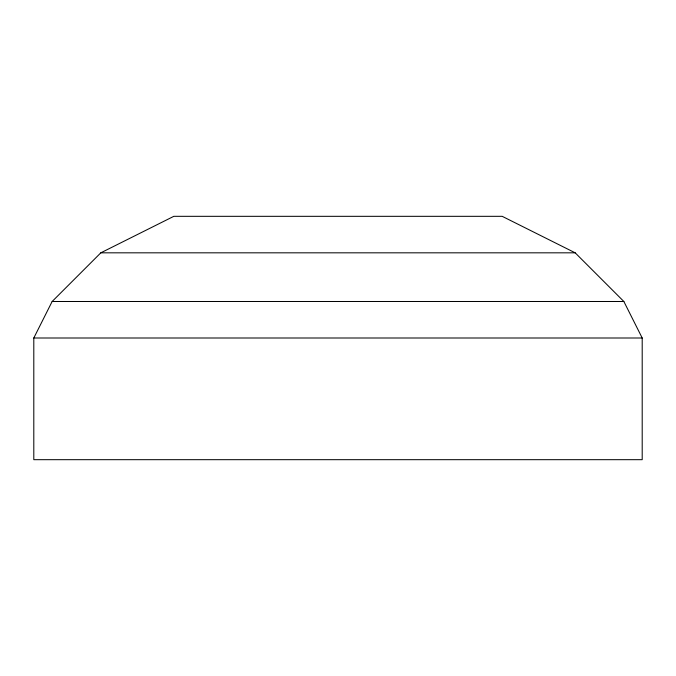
<?xml version="1.0" encoding="UTF-8"?>
<svg xmlns="http://www.w3.org/2000/svg" width="676" height="676" viewBox="0 0 676 676"><rect width="100%" height="100%" fill="white"/><g stroke="black" fill="none" stroke-linecap="round" stroke-linejoin="round"><path stroke-width="1.01" d="M33.8 338L52.145 301.496L100.817 252.824L173.825 216.32L502.175 216.32L575.183 252.824L623.855 301.496L642.2 338L642.2 459.68L33.8 459.68L33.8 338L642.2 338M100.817 252.824L575.183 252.824M52.145 301.496L623.855 301.496"/></g></svg>
